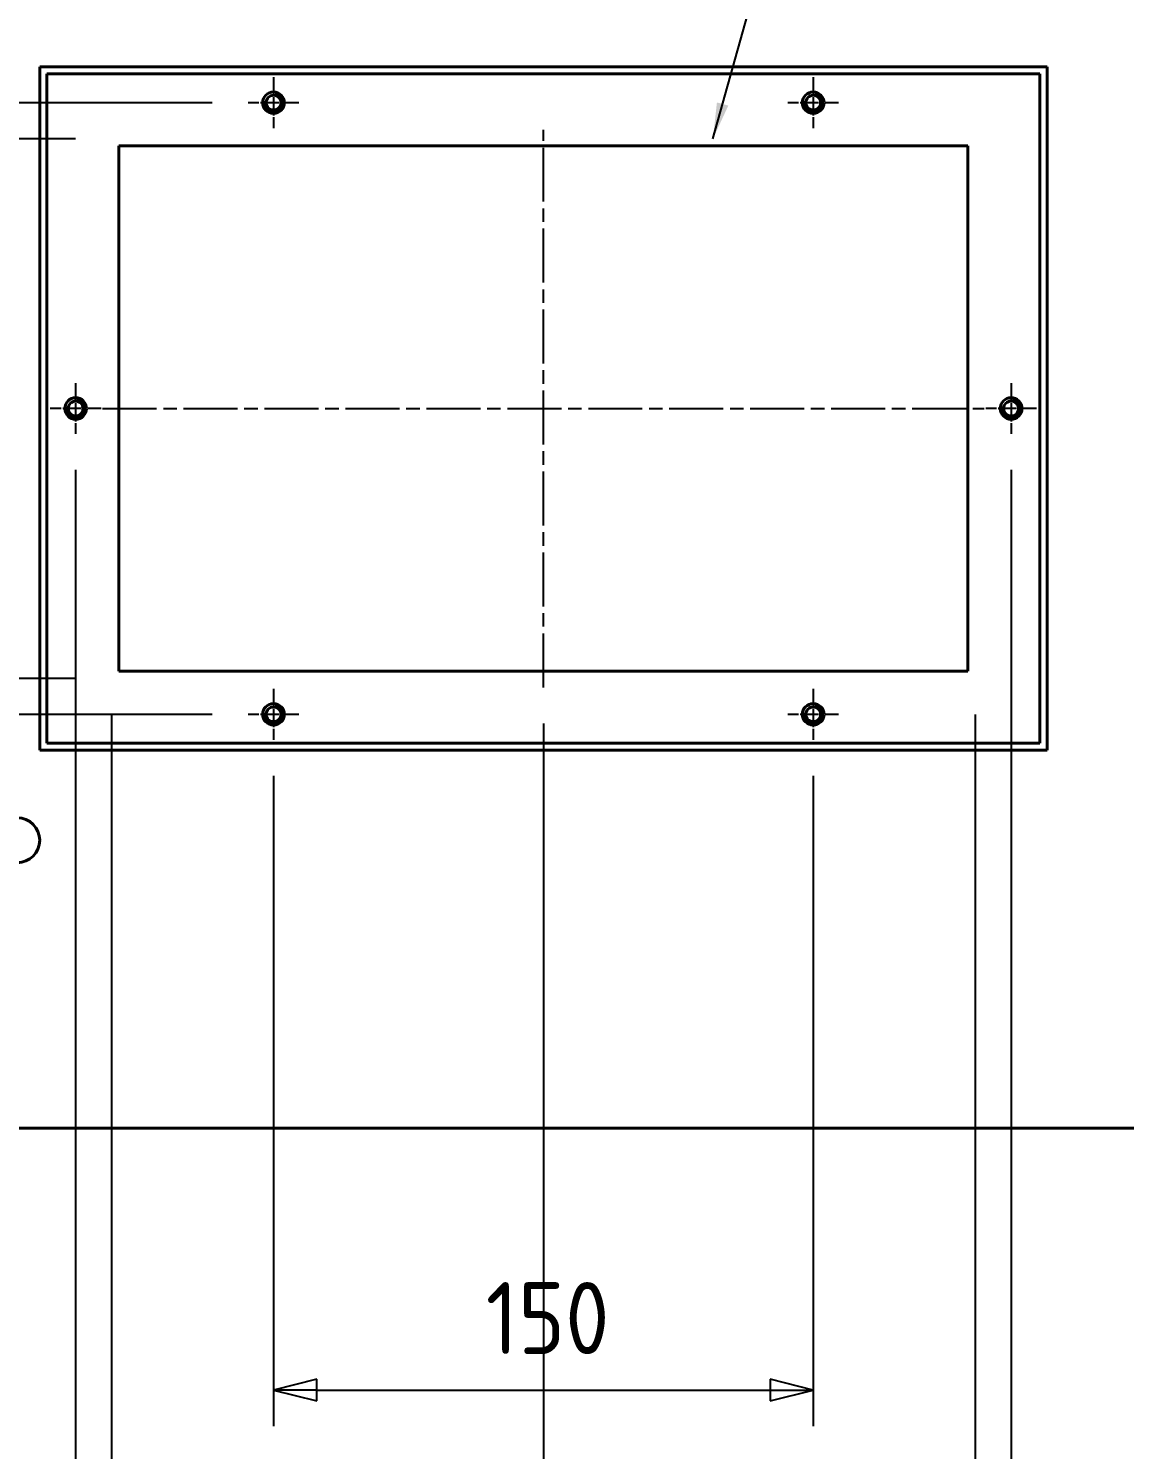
# Model space of a CAD drawing. Header units: millimetres. Extents: x 0 to 8410, y 0 to 5940.
# Drawn here: x 2015 to 2319.6, y 4249.8 to 4644.8 of the extents above; entities that cross this region are included whole.
import ezdxf

# ---------------------------------------------------------------- set-up
doc = ezdxf.new("R2010")
doc.units = ezdxf.units.MM
doc.header["$LTSCALE"] = 10
doc.linetypes.add('CHAIN', pattern=[0.3543, 0.2362, -0.0295, 0.0591, -0.0295])
doc.layers.get('0').update_dxf_attribs({"color": 3, "lineweight": 25})
for name, color, linetype, lineweight in [('가시적인 것(ISO)', 3, 'Continuous', 40), ('가시적인 좁은 것(ISO)', 3, 'Continuous', 35), ('기호(ISO)', 5, 'Continuous', 25), ('중심 표식(ISO)', 1, 'Continuous', 25), ('중심선(ISO)', 1, 'Continuous', 25), ('치수(ISO)', 2, 'Continuous', 25)]:
    doc.layers.add(name, color=color, linetype=linetype, lineweight=lineweight)
doc.styles.add('치수 텍스트_PSTEK_POSCO', font='isocp.shx')
doc.dimstyles.new('치수_PSTEK_POSCO', dxfattribs={"dimscale": 10, "dimtxt": 2, "dimasz": 1.2, "dimexe": 1, "dimexo": 1, "dimgap": 1, "dimtad": 1, "dimrnd": 1e-08, "dimdsep": 46, "dimtxsty": '치수 텍스트_PSTEK_POSCO', "dimblk": 'Filled-2', "dimcen": 0.09, "dimdle": 10, "dimclrd": 7, "dimclre": 7, "dimclrt": 2, "dimadec": 1, "dimazin": 2, "dimtfac": 1, "dimtmove": 0, "dimatfit": 3, "dimfxl": 0, "dimtolj": 1, "dimlwd": -1, "dimlwe": -1, "dimarcsym": 0})
doc.dimstyles.new('치수_PSTEK_POSCO$7', dxfattribs={"dimscale": 10, "dimtxt": 2, "dimasz": 1, "dimexe": 1, "dimexo": 1, "dimgap": 1, "dimtad": 1, "dimrnd": 1e-08, "dimdsep": 46, "dimtxsty": '치수 텍스트_PSTEK_POSCO', "dimblk": 'Filled-2', "dimcen": 0.09, "dimdle": 10, "dimclrd": 7, "dimclre": 7, "dimclrt": 2, "dimadec": 1, "dimazin": 2, "dimtfac": 1, "dimtmove": 0, "dimatfit": 3, "dimfxl": 0, "dimtolj": 1, "dimlwd": -1, "dimlwe": -1, "dimarcsym": 0})

# ---------------------------------------------------------------- blocks, each defined once
blk = doc.blocks.new('Filled-2')
at = {"color": 0}
for p, q in [((0, 0), (-1, 0.25)), ((-1, 0.25), (-1, -0.25)), ((-1, 0), (0, 0)), ((-1, -0.25), (0, 0))]:
    blk.add_line(p, q, dxfattribs=at)
at = {"color": 0, "flags": 128}
blk.add_lwpolyline([(-1, -0.25), (0, 0)], dxfattribs=at)
at = {"color": 0}
blk.add_solid([(-1, -0.25), (0, 0), (-1, 0.25), (-1, -0.25)], dxfattribs=at)
blk = doc.blocks.new('*D46')
at = {"layer": 'Defpoints', "color": 0}
for p in [(2158.11, 4461.66), (1908.11, 4339.16), (2158.11, 3999.44)]:
    blk.add_point(p, dxfattribs=at)
at = {"layer": '치수(ISO)', "color": 7}
for p, q in [((2158.11, 4451.66), (2158.11, 3989.44)), ((1908.11, 4329.16), (1908.11, 3989.44)), ((1920.11, 3999.44), (2146.11, 3999.44))]:
    blk.add_line(p, q, dxfattribs=at)
at = {"layer": '치수(ISO)', "color": 7, "xscale": 12.00000047683716, "yscale": 12.00000047683716, "zscale": 12.00000047683716, "rotation": 180}
blk.add_blockref('Filled-2', (1908.11, 3999.44), dxfattribs=at)
at = {"layer": '치수(ISO)', "color": 7, "xscale": 12.00000047683716, "yscale": 12.00000047683716, "zscale": 12.00000047683716}
blk.add_blockref('Filled-2', (2158.11, 3999.44), dxfattribs=at)
at = {"layer": '치수(ISO)', "color": 2, "insert": (2014.85, 4019.44), "char_height": 20, "attachment_point": 4, "style": '치수 텍스트_PSTEK_POSCO'}
blk.add_mtext('\\A1;250', dxfattribs=at)
blk = doc.blocks.new('*D47')
at = {"layer": 'Defpoints', "color": 0}
for p in [(2083.11, 4447.09), (2233.11, 4447.09), (2233.11, 4266.36)]:
    blk.add_point(p, dxfattribs=at)
at = {"layer": '치수(ISO)', "color": 7}
for p, q in [((2083.11, 4437.09), (2083.11, 4256.36)), ((2233.11, 4437.09), (2233.11, 4256.36)), ((2095.11, 4266.36), (2221.11, 4266.36))]:
    blk.add_line(p, q, dxfattribs=at)
at = {"layer": '치수(ISO)', "color": 7, "xscale": 12.00000047683716, "yscale": 12.00000047683716, "zscale": 12.00000047683716, "rotation": 180}
blk.add_blockref('Filled-2', (2083.11, 4266.36), dxfattribs=at)
at = {"layer": '치수(ISO)', "color": 7, "xscale": 12.00000047683716, "yscale": 12.00000047683716, "zscale": 12.00000047683716}
blk.add_blockref('Filled-2', (2233.11, 4266.36), dxfattribs=at)
at = {"layer": '치수(ISO)', "color": 2, "insert": (2142.1, 4286.36), "char_height": 20, "attachment_point": 4, "style": '치수 텍스트_PSTEK_POSCO'}
blk.add_mtext('\\A1;150', dxfattribs=at)
blk = doc.blocks.new('*D48')
at = {"layer": 'Defpoints', "color": 0}
for p in [(2038.11, 4464.16), (2278.11, 4464.16), (2278.11, 4176.35)]:
    blk.add_point(p, dxfattribs=at)
at = {"layer": '치수(ISO)', "color": 7}
for p, q in [((2038.11, 4454.16), (2038.11, 4166.35)), ((2278.11, 4454.16), (2278.11, 4166.35)), ((2050.11, 4176.35), (2266.11, 4176.35))]:
    blk.add_line(p, q, dxfattribs=at)
at = {"layer": '치수(ISO)', "color": 7, "xscale": 12.00000047683716, "yscale": 12.00000047683716, "zscale": 12.00000047683716, "rotation": 180}
blk.add_blockref('Filled-2', (2038.11, 4176.35), dxfattribs=at)
at = {"layer": '치수(ISO)', "color": 7, "xscale": 12.00000047683716, "yscale": 12.00000047683716, "zscale": 12.00000047683716}
blk.add_blockref('Filled-2', (2278.11, 4176.35), dxfattribs=at)
at = {"layer": '치수(ISO)', "color": 2, "insert": (2138.85, 4196.35), "char_height": 20, "attachment_point": 4, "style": '치수 텍스트_PSTEK_POSCO'}
blk.add_mtext('\\A1;240', dxfattribs=at)
blk = doc.blocks.new('*D49')
at = {"layer": 'Defpoints', "color": 0}
for p in [(2028.11, 4532.09), (2288.11, 4532.09), (2028.11, 4096.79)]:
    blk.add_point(p, dxfattribs=at)
at = {"layer": '치수(ISO)', "color": 7}
for p, q in [((2028.11, 4522.09), (2028.11, 4086.79)), ((2288.11, 4522.09), (2288.11, 4086.79)), ((2276.11, 4096.79), (2040.11, 4096.79))]:
    blk.add_line(p, q, dxfattribs=at)
at = {"layer": '치수(ISO)', "color": 7, "xscale": 12.00000047683716, "yscale": 12.00000047683716, "zscale": 12.00000047683716, "rotation": 180}
blk.add_blockref('Filled-2', (2028.11, 4096.79), dxfattribs=at)
at = {"layer": '치수(ISO)', "color": 7, "xscale": 12.00000047683716, "yscale": 12.00000047683716, "zscale": 12.00000047683716}
blk.add_blockref('Filled-2', (2288.11, 4096.79), dxfattribs=at)
at = {"layer": '치수(ISO)', "color": 2, "insert": (2139.85, 4116.8), "char_height": 20, "attachment_point": 4, "style": '치수 텍스트_PSTEK_POSCO'}
blk.add_mtext('\\A1;260', dxfattribs=at)
blk = doc.blocks.new('*D50')
at = {"layer": 'Defpoints', "color": 0}
for p in [(1838.11, 4614.16), (2038.11, 4614.16), (2038.11, 4464.16)]:
    blk.add_point(p, dxfattribs=at)
at = {"layer": '치수(ISO)', "color": 7}
for p, q in [((2028.11, 4614.16), (1828.11, 4614.16)), ((1838.11, 4476.16), (1838.11, 4602.16)), ((2028.11, 4464.16), (1828.11, 4464.16))]:
    blk.add_line(p, q, dxfattribs=at)
at = {"layer": '치수(ISO)', "color": 7, "xscale": 12.00000047683716, "yscale": 12.00000047683716, "zscale": 12.00000047683716}
for p, rotation in [((1838.11, 4614.16), 90), ((1838.11, 4464.16), 270)]:
    blk.add_blockref('Filled-2', p, dxfattribs=dict(at, rotation=rotation))
at = {"layer": '치수(ISO)', "color": 2, "insert": (1818.11, 4523.15), "char_height": 20, "attachment_point": 4, "rotation": 90, "style": '치수 텍스트_PSTEK_POSCO'}
blk.add_mtext('\\A1;150', dxfattribs=at)
blk = doc.blocks.new('*D51')
at = {"layer": 'Defpoints', "color": 0}
for p in [(1757.43, 4624.16), (2076.04, 4624.16), (2076.04, 4454.16)]:
    blk.add_point(p, dxfattribs=at)
at = {"layer": '치수(ISO)', "color": 7}
for p, q in [((2066.04, 4624.16), (1747.43, 4624.16)), ((1757.43, 4466.16), (1757.43, 4612.16)), ((2066.04, 4454.16), (1747.43, 4454.16))]:
    blk.add_line(p, q, dxfattribs=at)
at = {"layer": '치수(ISO)', "color": 7, "xscale": 12.00000047683716, "yscale": 12.00000047683716, "zscale": 12.00000047683716}
for p, rotation in [((1757.43, 4624.16), 90), ((1757.43, 4454.16), 270)]:
    blk.add_blockref('Filled-2', p, dxfattribs=dict(at, rotation=rotation))
at = {"layer": '치수(ISO)', "color": 2, "insert": (1737.43, 4523.15), "char_height": 20, "attachment_point": 4, "rotation": 90, "style": '치수 텍스트_PSTEK_POSCO'}
blk.add_mtext('\\A1;170', dxfattribs=at)
blk = doc.blocks.new('*D52')
at = {"layer": 'Defpoints', "color": 0}
for p in [(1672.24, 4539.16), (2021.04, 4539.16), (1908.11, 4339.16)]:
    blk.add_point(p, dxfattribs=at)
at = {"layer": '치수(ISO)', "color": 7}
for p, q in [((2011.04, 4539.16), (1662.24, 4539.16)), ((1672.24, 4351.16), (1672.24, 4527.16)), ((1898.11, 4339.16), (1662.24, 4339.16))]:
    blk.add_line(p, q, dxfattribs=at)
at = {"layer": '치수(ISO)', "color": 7, "xscale": 12.00000047683716, "yscale": 12.00000047683716, "zscale": 12.00000047683716}
for p, rotation in [((1672.24, 4539.16), 90), ((1672.24, 4339.16), 270)]:
    blk.add_blockref('Filled-2', p, dxfattribs=dict(at, rotation=rotation))
at = {"layer": '치수(ISO)', "color": 2, "insert": (1652.23, 4420.9), "char_height": 20, "attachment_point": 4, "rotation": 90, "style": '치수 텍스트_PSTEK_POSCO'}
blk.add_mtext('\\A1;200', dxfattribs=at)

msp = doc.modelspace()

# ---------------------------------------------------------------- linework, layer by layer
at = {"layer": '가시적인 것(ISO)'}
for p, q in [((2298.1107, 4634.1572), (2018.1107, 4634.1572)), ((2018.1107, 4634.1572), (2018.1107, 4444.1572)), ((2298.1107, 4444.1572), (2298.1107, 4634.1572)), ((2296.1107, 4632.1572), (2020.1107, 4632.1572)), ((2020.1107, 4632.1572), (2020.1107, 4446.1572)), ((2296.1107, 4446.1572), (2296.1107, 4632.1572)), ((2040.1107, 4612.1572), (2276.1107, 4612.1572)), ((2040.1107, 4466.1572), (2040.1107, 4612.1572)), ((2276.1107, 4612.1572), (2276.1107, 4466.1572)), ((2276.1107, 4466.1572), (2040.1107, 4466.1572)), ((2018.1107, 4444.1572), (2298.1107, 4444.1572)), ((2020.1107, 4446.1572), (2296.1107, 4446.1572)), ((1908.1107, 4339.1572), (3208.1107, 4339.1572))]:
    msp.add_line(p, q, dxfattribs=at)
for centre, radius in [((2083.1107, 4624.1572), 3), ((2083.1107, 4624.1572), 2.067), ((2233.1107, 4624.1572), 3), ((2233.1107, 4624.1572), 2.067), ((2028.1107, 4539.1572), 3), ((2028.1107, 4539.1572), 2.067), ((2288.1107, 4539.1572), 3), ((2288.1107, 4539.1572), 2.067), ((2083.1107, 4454.1572), 3), ((2083.1107, 4454.1572), 2.067), ((2233.1107, 4454.1572), 3), ((2233.1107, 4454.1572), 2.067)]:
    msp.add_circle(centre, radius, dxfattribs=at)
msp.add_arc((2011.8607, 4419.1572), 6.25, 270, 90, dxfattribs=at)
at = {"layer": '가시적인 좁은 것(ISO)'}
for centre in [(2083.1107, 4624.1572), (2233.1107, 4624.1572), (2028.1107, 4539.1572), (2288.1107, 4539.1572), (2083.1107, 4454.1572), (2233.1107, 4454.1572)]:
    msp.add_arc(centre, 2.5, 170, 80, dxfattribs=at)
at = {"layer": '중심 표식(ISO)', "linetype": 'CHAIN', "ltscale": 1.570481}
for p, q in [((2083.1107, 4631.2242), (2083.1107, 4617.0902)), ((2233.1107, 4631.2242), (2233.1107, 4617.0902)), ((2090.1777, 4624.1572), (2076.0437, 4624.1572)), ((2240.1777, 4624.1572), (2226.0437, 4624.1572)), ((2028.1107, 4546.2242), (2028.1107, 4532.0902)), ((2288.1107, 4546.2242), (2288.1107, 4532.0902)), ((2035.1777, 4539.1572), (2021.0437, 4539.1572)), ((2295.1777, 4539.1572), (2281.0437, 4539.1572)), ((2083.1107, 4461.2242), (2083.1107, 4447.0902)), ((2233.1107, 4461.2242), (2233.1107, 4447.0902)), ((2090.1777, 4454.1572), (2076.0437, 4454.1572)), ((2240.1777, 4454.1572), (2226.0437, 4454.1572))]:
    msp.add_line(p, q, dxfattribs=at)
at = {"layer": '중심선(ISO)', "linetype": 'CHAIN', "ltscale": 6.35055}
for p, q in [((2158.1107, 4461.6572), (2158.1107, 4616.6572)), ((2035.6107, 4539.1572), (2280.6107, 4539.1572))]:
    msp.add_line(p, q, dxfattribs=at)

# ---------------------------------------------------------------- dimensions: what is measured, and where the dimension line sits
at = {"layer": '치수(ISO)', "color": 7}
for base, p1, p2, angle, picture, middle in [((1757.4335, 4624.1572), (2076.0437, 4454.1572), (2076.0437, 4624.1572), 90, '*D51', (1757.4335, 4539.1572)), ((1838.1107, 4614.1572), (2038.1107, 4464.1572), (2038.1107, 4614.1572), 90, '*D50', (1838.1107, 4539.1572)), ((1672.2355, 4539.1572), (1908.1107, 4339.1572), (2021.0437, 4539.1572), 270, '*D52', (1672.2355, 4439.1572)), ((2028.1107, 4096.7933), (2288.1107, 4532.0902), (2028.1107, 4532.0902), 180, '*D49', (2158.1107, 4096.7933)), ((2158.1107, 3999.4429), (1908.1107, 4339.1572), (2158.1107, 4461.6572), 180, '*D46', (2033.1107, 3999.4429)), ((2233.1107, 4266.363), (2083.1107, 4447.0902), (2233.1107, 4447.0902), 180, '*D47', (2158.1107, 4266.363))]:
    dim = msp.add_linear_dim(base=base, p1=p1, p2=p2, angle=angle, dimstyle='치수_PSTEK_POSCO', override={"dimdec": 2, "dimtp": 0, "dimtm": 0, "dimtdec": 2, "dimtofl": 0, "dimatfit": 1}, dxfattribs=at)
    dim.commit()
    dim.dimension.update_dxf_attribs({"geometry": picture, "text_midpoint": middle, "dimtype": 160})
dim = msp.add_linear_dim(base=(2278.1107, 4176.346), p1=(2038.1107, 4464.1572), p2=(2278.1107, 4464.1572), dimstyle='치수_PSTEK_POSCO', override={"dimdec": 2, "dimtp": 0, "dimtm": 0, "dimtdec": 2, "dimtofl": 0, "dimatfit": 1}, dxfattribs=at)
dim.commit()
dim.dimension.update_dxf_attribs({"geometry": '*D48', "text_midpoint": (2158.1107, 4176.346), "dimtype": 160})

# ---------------------------------------------------------------- leaders
at = {"layer": '기호(ISO)', "color": 7, "annotation_type": 0, "has_hookline": 1, "hookline_direction": 0, "text_width": 237.4168}
msp.add_leader([(2205.2428, 4614.1572), (2351.1977, 5137.4666), (2361.1977, 5137.4666)], dimstyle='치수_PSTEK_POSCO$7', override={"dimtad": 0}, dxfattribs=at)

doc.saveas('drawing.dxf')
